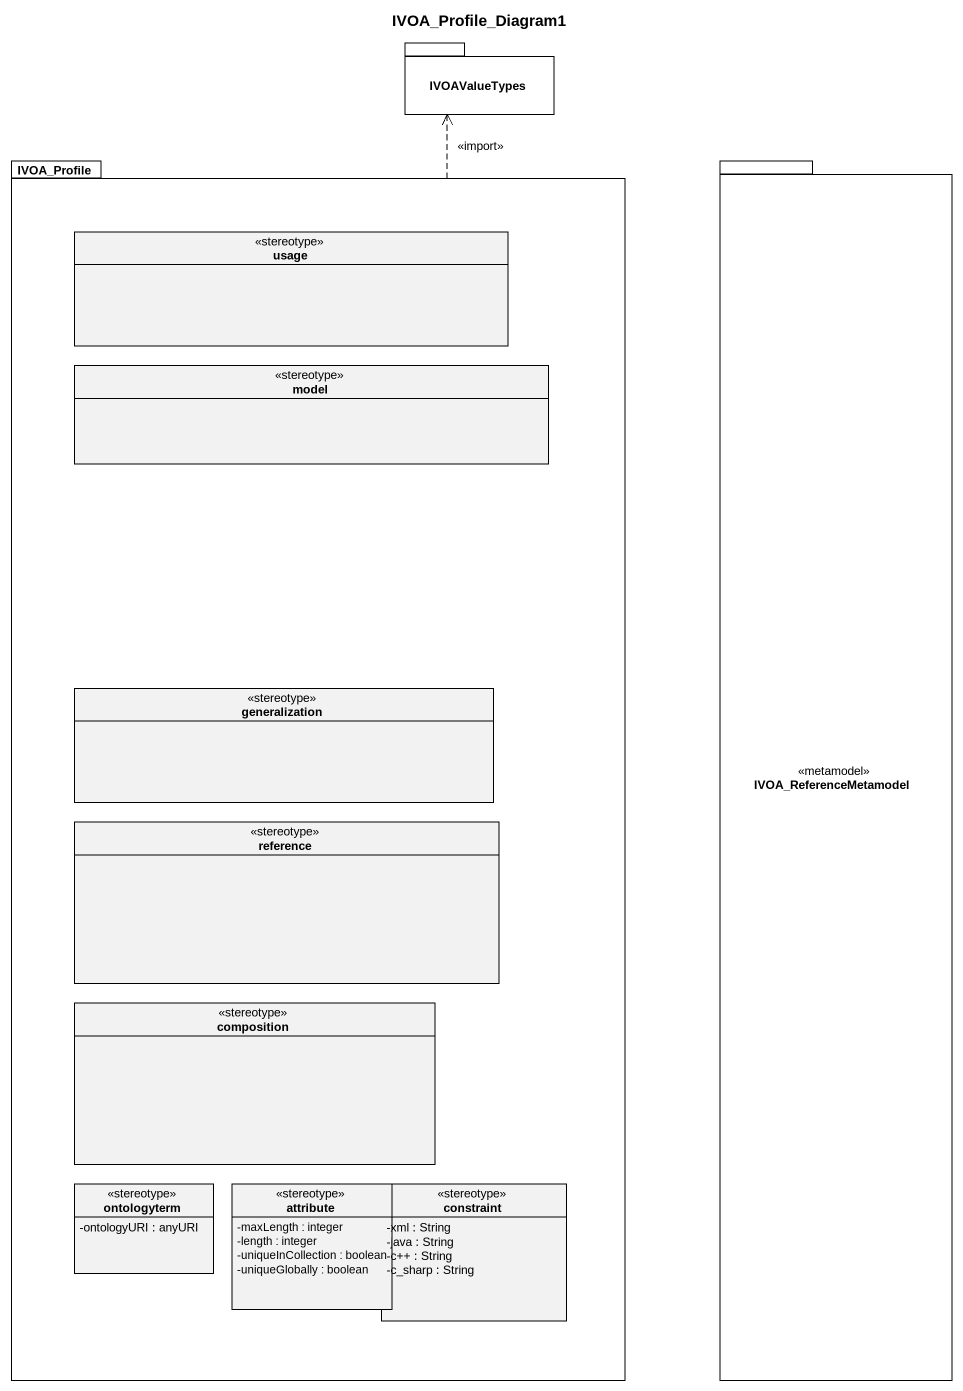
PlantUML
@startuml
title IVOA_Profile_Diagram1
hide circle
hide empty members
skinparam classAttributeIconSize 0
package IVOAValueTypes {
}
package IVOA_Profile {
  class usage <<stereotype>>
  class model <<stereotype>>
  class generalization <<stereotype>>
  class reference <<stereotype>>
  class composition <<stereotype>>
  class ontologyterm <<stereotype>> {
    -ontologyURI : anyURI
  }
  class attribute <<stereotype>> {
    -maxLength : integer
    -length : integer
    -uniqueInCollection : boolean
    -uniqueGlobally : boolean
  }
  class constraint <<stereotype>> {
    -xml : String
    -java : String
    -c++ : String
    -c_sharp : String
  }
}
package IVOA_ReferenceMetamodel <<metamodel>> {
}
IVOA_Profile .up.> IVOAValueTypes : <<import>>
@enduml
